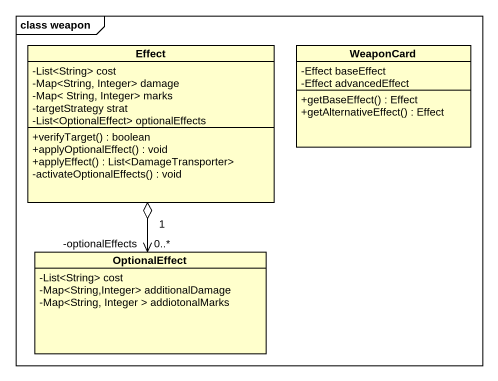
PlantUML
@startuml
mainframe class weapon
hide circle
hide empty members
skinparam classAttributeIconSize 0
class Effect {
  -List<String> cost
  -Map<String, Integer> damage
  -Map< String, Integer> marks
  -targetStrategy strat
  -List<OptionalEffect> optionalEffects
  +verifyTarget() : boolean
  +applyOptionalEffect() : void
  +applyEffect() : List<DamageTransporter>
  -activateOptionalEffects() : void
}
class WeaponCard {
  -Effect baseEffect
  -Effect advancedEffect
  +getBaseEffect() : Effect
  +getAlternativeEffect() : Effect
}
class OptionalEffect {
  -List<String> cost
  -Map<String,Integer> additionalDamage
  -Map<String, Integer > addiotonalMarks
}
Effect "1" o--> "0..*\n-optionalEffects" OptionalEffect
@enduml
